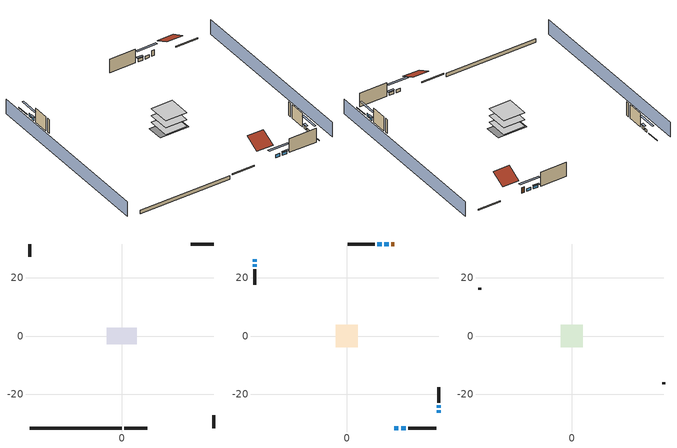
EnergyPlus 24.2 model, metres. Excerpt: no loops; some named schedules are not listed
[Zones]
crawlspace - vented
 floor foundation (Slab1 construction): -5.06,-2.82 -5.06,2.82 5.06,2.82 5.06,-2.82 z-0.91
 wall outside (RimJoist1 construction): 0.94,-31.51 8.74,-31.51 z0.3:0.61
 wall outside (RimJoist2 construction): -31.51,31.51 -31.51,27.18 z0.3:0.61
 wall outside (RimJoist3 construction): 31.51,31.51 23.71,31.51 z0.3:0.61
 wall outside (RimJoist4 construction): 31.51,-31.51 31.51,-27.18 z0.3:0.61
 wall foundation (FoundationWall1 construction): -31.51,-31.51 0.01,-31.51 z-0.91:0.3
conditioned space
 floor to crawlspace - vented (Floor1 construction): -3.78,-3.78 -3.78,3.78 3.78,3.78 3.78,-3.78 z0.3
 floor adiabatic (AdiabaticFloorConstruction): -3.78,-3.78 -3.78,3.78 3.78,3.78 3.78,-3.78 z2.74
 wall outside (AdiabaticWallConstruction 1): 16.2,31.51 15.29,31.51 z0.3:2.34
 wall outside (AdiabaticWallConstruction): 16.24,-31.51 17.72,-31.51 / 18.65,-31.51 20.13,-31.51 / 11.99,31.51 10.44,31.51 z0.3:1.31; -31.51,26.25 -31.51,25.45 / -31.51,24.53 -31.51,23.73 / 31.51,-26.25 31.51,-25.45 / 31.51,-24.53 31.51,-23.73 z0.3:1.34; 14.36,31.51 12.92,31.51 z0.3:1.28
 wall outside (Wall1 construction): 21.06,-31.51 30.58,-31.51 z0.3:5.18
 wall outside (Wall2 construction): -31.51,22.8 -31.51,17.51 z0.3:5.18
 wall outside (Wall3 construction): 9.51,31.51 0.37,31.51 z0.3:5.18
 wall outside (Wall4 construction): 31.51,-22.8 31.51,-17.51 z0.3:5.18
 window (WindowConstruction): 16.24,-31.51 17.72,-31.51 z0.3:1.31
 window (WindowConstruction 1): 18.65,-31.51 20.13,-31.51 z0.3:1.31
 window (WindowConstruction 2): -31.51,26.25 -31.51,25.45 z0.3:1.34
 window (WindowConstruction 3): -31.51,24.53 -31.51,23.73 z0.3:1.34
 window (WindowConstruction 4): 14.36,31.51 12.92,31.51 z0.3:1.28
 window (WindowConstruction 5): 11.99,31.51 10.44,31.51 z0.3:1.31
 window (WindowConstruction 6): 31.51,-26.25 31.51,-25.45 z0.3:1.34
 window (WindowConstruction 7): 31.51,-24.53 31.51,-23.73 z0.3:1.34
 door (Door): 16.2,31.51 15.29,31.51 z0.3:2.34
 ceiling adiabatic (AdiabaticFloorConstruction): 3.78,-3.78 3.78,3.78 -3.78,3.78 -3.78,-3.78 z2.74
attic - unvented
 floor to conditioned space (Floor2 construction Reversed): -3.78,-3.78 -3.78,3.78 3.78,3.78 3.78,-3.78 z5.18
 wall outside (Wall5 construction): -31.51,16.58 -31.51,15.77 z0.3:5.18
 wall outside (Wall6 construction): 31.51,-16.58 31.51,-15.77 z0.3:5.18
 roof outside (Roof1 construction): 15.31,-31.51,5.18 15.31,-26.46,7.71 9.67,-26.46,7.71 9.67,-31.51,5.18
 roof outside (Roof2 construction): 17.13,31.51,5.18 17.13,26.46,7.71 22.78,26.46,7.71 22.78,31.51,5.18
shading: -36.08,31.51 -36.08,-31.51 / 36.08,-31.51 36.08,31.51 z0:5.18; 20.46,-31.51 13.5,-31.51 13.5,-32.12 20.46,-32.12 z4.05; 20.43,-31.51 18.35,-31.51 18.35,-32.12 20.43,-32.12 z1.62; -31.51,22.71 -31.51,29 -32.12,29 -32.12,22.71 z4.08; -31.51,23.42 -31.51,24.83 -32.12,24.83 -32.12,23.42 z1.65; 10.18,31.51 17.1,31.51 17.1,32.12 10.18,32.12 z4.02; 10.14,31.51 12.3,31.51 12.3,32.12 10.14,32.12 z1.62; 31.51,-22.71 31.51,-29 32.12,-29 32.12,-22.71 z4.08; 31.51,-23.42 31.51,-24.83 32.12,-24.83 32.12,-23.42 z1.65
[Building]
Building 1: Terrain=Suburbs
[Site:Location]
Portland Intl Arpt_OR: Latitude {deg}=45.59; Longitude {deg}=-122.6; Time Zone {hr}=-8; Elevation {m}=33; Keep Site Location Information=Yes
[Site:GroundTemperature:Shallow]
10.2558, 8.96328, 8.85977, 9.47314, 11.9355, 14.3863, 16.5111, 17.8571, 17.9714, 16.8767, 14.8061, 12.4304
[Site:WaterMainsTemperature]
Calculation Method=Schedule; Temperature Schedule=mains temperature schedule
[Material] Roughness=Rough; Thermal Absorptance=0.9
Name | Thickness {m} | Conductivity {W/m-K} | Density {kg/m3} | Specific Heat {J/kg-K} | Solar Absorptance | Visible Absorptance
asphalt or fiberglass shingles | 0.00635 | 0.162714 | 1121.4 | 1465.45 | 0.85 | 0.85
ceiling loosefill ins | 0.0846667 | 0.0480833 | 16.02 | 1046.75 | 0.7 | 0.7
ceiling stud and cavity | 0.1397 | 0.302811 | 65.682 | 1177.47 | 0.7 | 0.7
concrete 8.0 in. | 0.2032 | 1.803125 | 2242.8 | 837.4 | 0.7 | 0.7
door material | 0.04445 | 0.0612267 | 512.64 | 1214.23 | 0.7 | 0.7
floor covering | 0.0127 | 0.0433444 | 54.468 | 1339.84 | 0.6 | 0.6
floor rigid ins; wall rigid ins | 0.512978 | 0.029427 | 32.04 | 1214.23 | 0.7 | 0.7
floor stud and cavity | 0.1397 | 0.923637 | 92.3553 | 1139.71 | 0.7 | 0.7
floor stud and cavity 1 | 0.1397 | 1.75129 | 37.0049 | 1207.88 | 0.7 | 0.7
furniture material conditioned space 1 | 0.1524 | 0.115458 | 640.8 | 1214.23 | 0.6 | 0.6
gypsum board | 0.0127 | 0.160291 | 801 | 837.4 | 0.6 | 0.6
osb sheathing 0.5 in. | 0.0127 | 0.115458 | 512.64 | 1214.23 | 0.6 | 0.6
osb sheathing 0.5 in. 1 | 0.0127 | 0.115458 | 512.64 | 1214.23 | 0.7 | 0.7
osb sheathing 0.75 in. | 0.01905 | 0.115458 | 512.64 | 1214.23 | 0.7 | 0.7
rim joist stud and cavity | 0.0508 | 0.178688 | 50.32683 | 1063.81 | 0.6 | 0.6
roof rigid ins | 0.00281632 | 0.029427 | 32.04 | 1214.23 | 0.7 | 0.7
soil 0.5 in. | 0.0127 | 1.9041 | 1842.3 | 418.7 | 0.7 | 0.7
wall stud and cavity | 0.1397 | 0.550994 | 139.0536 | 1170.24 | 0.7 | 0.7
wall stud and cavity 1 | 0.1397 | 0.727959 | 139.0536 | 1170.24 | 0.6 | 0.6
wall stud and cavity 2 | 0.0889 | 0.380278 | 52.3479 | 1209.89 | 0.7 | 0.7
wall stud and cavity 3 | 0.0889 | 0.391764 | 83.0341 | 1211.67 | 0.7 | 0.7
wood siding | 0.0254 | 0.102417 | 544.68 | 1172.36 | 0.85 | 0.85
wood siding 1; wood siding 2 | 0.0254 | 0.102417 | 544.68 | 1172.36 | 0.7 | 0.7
[WindowMaterial:SimpleGlazingSystem]
WindowMaterial: U-Factor {W/m2-K}=2.78222; Solar Heat Gain Coefficient=0.56
[Construction]
AdiabaticFloorConstruction: floor stud and cavity 1, floor rigid ins, osb sheathing 0.75 in., floor covering
AdiabaticWallConstruction: wood siding 1, wall rigid ins, wall stud and cavity 2, gypsum board
AdiabaticWallConstruction 1: wood siding 2, wall rigid ins, wall stud and cavity 2, gypsum board
Door: door material
Floor1 construction: floor stud and cavity, osb sheathing 0.75 in., floor covering
Floor2 construction Reversed: gypsum board, ceiling stud and cavity, ceiling loosefill ins
FoundationWall1 construction: concrete 8.0 in.
furniture construction conditioned space 1: furniture material conditioned space 1
PartitionWallConstruction: gypsum board, wall stud and cavity 3, gypsum board
RimJoist1 construction; RimJoist2 construction; RimJoist3 construction; RimJoist4 construction: wood siding, rim joist stud and cavity
Roof1 construction; Roof2 construction: asphalt or fiberglass shingles, roof rigid ins, osb sheathing 0.5 in.
Slab1 construction: soil 0.5 in.
Wall1 construction; Wall2 construction; Wall3 construction; Wall4 construction: wood siding, osb sheathing 0.5 in. 1, wall stud and cavity, gypsum board
Wall5 construction; Wall6 construction: wood siding, osb sheathing 0.5 in. 1, wall stud and cavity 1
WindowConstruction; WindowConstruction 1; WindowConstruction 2; WindowConstruction 3; WindowConstruction 4; WindowConstruction 5; WindowConstruction 6; WindowConstruction 7: WindowMaterial
[Zone] Multiplier=1; Part of Total Floor Area=Yes
Name | Volume {m3}
attic - unvented | 32.1115
conditioned space | 278.185
crawlspace - vented | 69.5462
[Space]
Name | Zone | Volume {m3}
attic - unvented 1 | attic - unvented | 32.1115
conditioned space 1 | conditioned space | 278.185
crawlspace - vented 1 | crawlspace - vented | 69.5462
[ZoneInfiltration:DesignFlowRate] Schedule=Always On Discrete
Name | Zone or ZoneList or Space or SpaceList | Design Flow Rate Calculation Method | Air Changes per Hour {1/hr} | Constant Term Coefficient | Temperature Term Coefficient | Velocity Term Coefficient | Velocity Squared Term Coefficient | Design Flow Rate {m3/s}
infil attic - unvented 1 | attic - unvented 1 | AirChanges/Hour | 0.1 | 1 | 0 | 0 | 0
infil flow; natural vent flow; whole house fan flow | conditioned space 1 | Flow/Zone |  |  |  |  |  | 0
infil crawlspace - vented 1 | crawlspace - vented 1 | AirChanges/Hour | 2.6013 | 1 | 0 | 0 | 0
[ZoneMixing]
whole house fan mix: Zone or Space=attic - unvented; Schedule=Always On Continuous; Design Flow Rate Calculation Method=Flow/Zone; Design Flow Rate {m3/s}=0; Source Zone or Space=conditioned space
[SurfaceProperty:IncidentSolarMultiplier] Incident Solar Multiplier=1; Incident Solar Multiplier Schedule=trans schedule winter=0.85 summer=0.7
Window1; Window2; Window3; Window4; Window5; Window6; Window7; Window8
[InternalMass] Zone or ZoneList=conditioned space; Space or SpaceList=conditioned space 1
Name | Construction | Surface Area {m2}
furniture mass conditioned space 1 | furniture construction conditioned space 1 | 45.63397
partition wall mass | PartitionWallConstruction | 114.085
[Lights]
interior lighting: Zone or ZoneList or Space or SpaceList=conditioned space 1; Schedule=lighting_interior; Design Level Calculation Method=LightingLevel; Lighting Level {W}=190.736; Return Air Fraction=0; Fraction Radiant=0.6; Fraction Visible=0.2; Fraction Replaceable=1
[People]
occupants: Zone or ZoneList or Space or SpaceList=conditioned space 1; Number of People Schedule=occupants; Number of People Calculation Method=People; Number of People=5; Fraction Radiant=0.314171; Sensible Heat Fraction=0.56303; Activity Level Schedule=occupants activity schedule; Carbon Dioxide Generation Rate {m3/s-W}=0; Enable ASHRAE 55 Comfort Warnings=No; Mean Radiant Temperature Calculation Type=EnclosureAveraged
[ElectricEquipment] Zone or ZoneList or Space or SpaceList=conditioned space 1; Design Level Calculation Method=EquipmentLevel
Name | Schedule | Design Level {W} | Fraction Latent | Fraction Radiant | Fraction Lost
ceiling fan | ceiling_fan | 18.3601 | 0 | 0.558 | 0
clothes dryer | clothes_dryer | 5459.6 | 0.015 | 0.081 | 0.85
clothes washer | clothes_washer | 315.351 | 0.03 | 0.162 | 0.7
cooking range | cooking_range | 65.7722 | 0.16 | 0.384 | 0.2
dishwasher | dishwasher | 446.058 | 0.3 | 0.18 | 0.4
freezer | freezer schedule | 194.914 | 0 | 0.6 | 0
fridge | fridge schedule | 130.023 | 0 | 0.6 | 0
fridge 1 | fridge schedule 1 | 80.4475 | 0 | 0.6 | 0
mech vent bath fan 0 | mech vent bath fan 0 schedule | 30 | 0 | 0 | 1
mech vent house fan | mech vent house fan schedule | 0 | 0 | 0 | 1
mech vent house fan cfis | mech vent house fan cfis schedule | 0 | 0 | 0 | 0
mech vent range fan 0 | mech vent range fan 0 schedule | 30 | 0 | 0 | 1
misc plug loads | plug_loads_other | 420.056 | 0.021 | 0.558 | 0.049
misc tv | plug_loads_tv | 597.343 | 0 | 0.6 | 0
whole house fan | Always On Discrete | 0 | 0 | 0 | 1
[OtherEquipment] Zone or ZoneList or Space or SpaceList=conditioned space 1; Design Level Calculation Method=EquipmentLevel
Name | Fuel Type | Schedule | Design Level {W} | Fraction Latent | Fraction Radiant | Fraction Lost
clothes dryer 1 | Electricity | clothes_dryer | 0 | 0.015 | 0.081 | 0.85
cooking range 1 | NaturalGas | cooking_range | 1927.59 | 0.16 | 0.384 | 0.2
general water use latent | None | general water use schedule | 99.529 | 1 | 0 | 0
general water use sensible | None | general water use schedule | -98.09 | 0 | 0.6 | 0
mech vent house fan latent load; water heater lat | None | Always On Discrete | 0 | 1 | 0 | 0
mech vent house fan sensible load; water heater sens | None | Always On Discrete | 0 | 0 | 0 | 0
water heater energy adjustment1 | Electricity | Always On Discrete | 0.01 | 0 | 0 | 1
[SurfaceProperty:ExposedFoundationPerimeter]
Slab1: Exposed Perimeter Calculation Method=TotalExposedPerimeter; Total Exposed Perimeter {m}=31.51632
[AvailabilityManager:Scheduled]
room ac airloop Availability Manager: Schedule=Always On Discrete
[WaterUse:Equipment]
dishwasher: Peak Flow Rate {m3/s}=4.95766e-06; Flow Rate Fraction Schedule=hot_water_dishwasher
[Foundation:Kiva]
Foundation Kiva 1: Initial Indoor Air Temperature {C}=8.41658; Wall Height Above Grade {m}=0.3048; Wall Depth Below Slab {m}=0.2032
[Foundation:Kiva:Settings]
Soil Conductivity {W/m-K}=1.9041; Soil Density {kg/m3}=1842.3; Soil Specific Heat {J/kg-K}=418.7; Ground Solar Absorptivity=0.9; Ground Thermal Absorptivity=0.9; Ground Surface Roughness {m}=0.03; Far-Field Width {m}=40; Deep-Ground Boundary Condition=ZeroFlux; Deep-Ground Depth {m}=40; Minimum Cell Dimension {m}=0.2; Maximum Cell Growth Coefficient=3; Simulation Timestep=Timestep
[Exterior:Lights]
exterior lighting: Schedule=exterior lighting schedule; Design Level {W}=6.19068
[EnergyManagementSystem:GlobalVariable]
infil_program_Qfan
infil_program_Qinf
natural_vent_program_Qnv
natural_vent_program_Qwhf
room_ac_airloop_Fan_RTF
[EnergyManagementSystem:Sensor]
Name | Output:Variable or Output:Meter Index Key | Output:Variable or Output:Meter
airflow_gain | infil flow | Infiltration Sensible Heat Gain Energy
airflow_gain_1 | natural vent flow | Infiltration Sensible Heat Gain Energy
airflow_gain_2 | whole house fan flow | Infiltration Sensible Heat Gain Energy
airflow_loss | infil flow | Infiltration Sensible Heat Loss Energy
airflow_loss_1 | natural vent flow | Infiltration Sensible Heat Loss Energy
airflow_loss_2 | whole house fan flow | Infiltration Sensible Heat Loss Energy
clg_load_cond |  | Cooling:EnergyTransfer:Zone:CONDITIONED SPACE
clg_sp_s; clg_sp_s_1 | cooling setpoint | Schedule Value
clothes_dryer_exhaust_0_sch_s | clothes_dryer | Schedule Value
cool_season | cooling season schedule | Schedule Value
htg_load_cond |  | Heating:EnergyTransfer:Zone:CONDITIONED SPACE
htg_sp_s; htg_sp_s_1 | heating setpoint | Schedule Value
ig_ee_conv | ceiling fan | Electric Equipment Convective Heating Energy
ig_ee_conv_1 | clothes dryer | Electric Equipment Convective Heating Energy
ig_ee_conv_10 | whole house fan | Electric Equipment Convective Heating Energy
ig_ee_conv_3 | cooking range | Electric Equipment Convective Heating Energy
ig_ee_conv_4 | dishwasher | Electric Equipment Convective Heating Energy
ig_ee_conv_5 | freezer | Electric Equipment Convective Heating Energy
ig_ee_conv_6 | fridge | Electric Equipment Convective Heating Energy
ig_ee_conv_7 | fridge 1 | Electric Equipment Convective Heating Energy
ig_ee_conv_8 | misc plug loads | Electric Equipment Convective Heating Energy
ig_ee_conv_9 | misc tv | Electric Equipment Convective Heating Energy
ig_ee_rad | ceiling fan | Electric Equipment Radiant Heating Energy
ig_ee_rad_1 | clothes dryer | Electric Equipment Radiant Heating Energy
ig_ee_rad_10 | whole house fan | Electric Equipment Radiant Heating Energy
ig_ee_rad_3 | cooking range | Electric Equipment Radiant Heating Energy
ig_ee_rad_4 | dishwasher | Electric Equipment Radiant Heating Energy
ig_ee_rad_5 | freezer | Electric Equipment Radiant Heating Energy
ig_ee_rad_6 | fridge | Electric Equipment Radiant Heating Energy
ig_ee_rad_7 | fridge 1 | Electric Equipment Radiant Heating Energy
ig_ee_rad_8 | misc plug loads | Electric Equipment Radiant Heating Energy
ig_ee_rad_9 | misc tv | Electric Equipment Radiant Heating Energy
ig_lgt_conv | interior lighting | Lights Convective Heating Energy
ig_lgt_rad | interior lighting | Lights Radiant Heating Energy
ig_lgt_vis | interior lighting | Lights Visible Radiation Heating Energy
ig_oe_conv | clothes dryer 1 | Other Equipment Convective Heating Energy
ig_oe_conv_1 | cooking range 1 | Other Equipment Convective Heating Energy
ig_oe_conv_2 | general water use latent | Other Equipment Convective Heating Energy
ig_oe_conv_3 | general water use sensible | Other Equipment Convective Heating Energy
ig_oe_conv_4 | water heater energy adjustment1 | Other Equipment Convective Heating Energy
ig_oe_conv_5 | water heater lat | Other Equipment Convective Heating Energy
ig_oe_conv_6 | water heater sens | Other Equipment Convective Heating Energy
ig_oe_rad | clothes dryer 1 | Other Equipment Radiant Heating Energy
ig_oe_rad_1 | cooking range 1 | Other Equipment Radiant Heating Energy
ig_oe_rad_2 | general water use latent | Other Equipment Radiant Heating Energy
ig_oe_rad_3 | general water use sensible | Other Equipment Radiant Heating Energy
ig_oe_rad_4 | water heater energy adjustment1 | Other Equipment Radiant Heating Energy
ig_oe_rad_5 | water heater lat | Other Equipment Radiant Heating Energy
ig_oe_rad_6 | water heater sens | Other Equipment Radiant Heating Energy
ig_ppl_conv | occupants | People Convective Heating Energy
ig_ppl_rad | occupants | People Radiant Heating Energy
im_conv | furniture mass conditioned space 1 | Surface Inside Face Convection Heat Gain Energy
im_conv_1 | partition wall mass | Surface Inside Face Convection Heat Gain Energy
im_ig | furniture mass conditioned space 1 | Surface Inside Face Internal Gains Radiation Heat Gain Energy
im_ig_1 | partition wall mass | Surface Inside Face Internal Gains Radiation Heat Gain Energy
im_lgt | furniture mass conditioned space 1 | Surface Inside Face Lights Radiation Heat Gain Energy
im_lgt_1 | partition wall mass | Surface Inside Face Lights Radiation Heat Gain Energy
im_sol | furniture mass conditioned space 1 | Surface Inside Face Solar Radiation Heat Gain Energy
im_sol_1 | partition wall mass | Surface Inside Face Solar Radiation Heat Gain Energy
im_surf | furniture mass conditioned space 1 | Surface Inside Face Net Surface Thermal Radiation Heat Gain Energy
im_surf_1 | partition wall mass | Surface Inside Face Net Surface Thermal Radiation Heat Gain Energy
mech_vent_bath_fan_0_sch_s | mech vent bath fan 0 schedule | Schedule Value
mech_vent_range_fan_0_sch_s | mech vent range fan 0 schedule | Schedule Value
mv_conv | mech vent bath fan 0 | Electric Equipment Convective Heating Energy
mv_conv_1 | mech vent house fan | Electric Equipment Convective Heating Energy
mv_conv_2 | mech vent house fan cfis | Electric Equipment Convective Heating Energy
mv_conv_3 | mech vent range fan 0 | Electric Equipment Convective Heating Energy
mv_conv_4 | mech vent house fan latent load | Other Equipment Convective Heating Energy
mv_conv_5 | mech vent house fan sensible load | Other Equipment Convective Heating Energy
mv_rad | mech vent bath fan 0 | Electric Equipment Radiant Heating Energy
mv_rad_1 | mech vent house fan | Electric Equipment Radiant Heating Energy
mv_rad_2 | mech vent house fan cfis | Electric Equipment Radiant Heating Energy
mv_rad_3 | mech vent range fan 0 | Electric Equipment Radiant Heating Energy
mv_rad_4 | mech vent house fan latent load | Other Equipment Radiant Heating Energy
mv_rad_5 | mech vent house fan sensible load | Other Equipment Radiant Heating Energy
natural_vent_s | natural vent schedule | Schedule Value
out_pb_s |  | Site Outdoor Air Barometric Pressure
out_wt_s |  | Site Outdoor Air Humidity Ratio
site_vw_s |  | Site Wind Speed
ss_back_out | Window1 | Surface Window Shortwave from Zone Back Out Window Heat Transfer Rate
ss_back_out_1 | Window2 | Surface Window Shortwave from Zone Back Out Window Heat Transfer Rate
ss_back_out_2 | Window3 | Surface Window Shortwave from Zone Back Out Window Heat Transfer Rate
ss_back_out_3 | Window4 | Surface Window Shortwave from Zone Back Out Window Heat Transfer Rate
ss_back_out_4 | Window5 | Surface Window Shortwave from Zone Back Out Window Heat Transfer Rate
ss_back_out_5 | Window6 | Surface Window Shortwave from Zone Back Out Window Heat Transfer Rate
ss_back_out_6 | Window7 | Surface Window Shortwave from Zone Back Out Window Heat Transfer Rate
ss_back_out_7 | Window8 | Surface Window Shortwave from Zone Back Out Window Heat Transfer Rate
ss_conv | Door1 | Surface Inside Face Convection Heat Gain Energy
ss_conv_1 | Window1 | Surface Inside Face Convection Heat Gain Energy
ss_conv_2 | Window2 | Surface Inside Face Convection Heat Gain Energy
ss_conv_3 | Window3 | Surface Inside Face Convection Heat Gain Energy
ss_conv_4 | Window4 | Surface Inside Face Convection Heat Gain Energy
ss_conv_5 | Window5 | Surface Inside Face Convection Heat Gain Energy
ss_conv_6 | Window6 | Surface Inside Face Convection Heat Gain Energy
ss_conv_7 | Window7 | Surface Inside Face Convection Heat Gain Energy
ss_conv_8 | Window8 | Surface Inside Face Convection Heat Gain Energy
ss_ig | Door1 | Surface Inside Face Internal Gains Radiation Heat Gain Energy
ss_ig_1 | Window1 | Surface Inside Face Internal Gains Radiation Heat Gain Energy
ss_ig_2 | Window2 | Surface Inside Face Internal Gains Radiation Heat Gain Energy
ss_ig_3 | Window3 | Surface Inside Face Internal Gains Radiation Heat Gain Energy
ss_ig_4 | Window4 | Surface Inside Face Internal Gains Radiation Heat Gain Energy
ss_ig_5 | Window5 | Surface Inside Face Internal Gains Radiation Heat Gain Energy
ss_ig_6 | Window6 | Surface Inside Face Internal Gains Radiation Heat Gain Energy
ss_ig_7 | Window7 | Surface Inside Face Internal Gains Radiation Heat Gain Energy
ss_ig_8 | Window8 | Surface Inside Face Internal Gains Radiation Heat Gain Energy
ss_lgt | Door1 | Surface Inside Face Lights Radiation Heat Gain Energy
ss_sol | Door1 | Surface Inside Face Solar Radiation Heat Gain Energy
ss_surf | Door1 | Surface Inside Face Net Surface Thermal Radiation Heat Gain Energy
ss_surf_1 | Window1 | Surface Inside Face Net Surface Thermal Radiation Heat Gain Energy
ss_surf_2 | Window2 | Surface Inside Face Net Surface Thermal Radiation Heat Gain Energy
ss_surf_3 | Window3 | Surface Inside Face Net Surface Thermal Radiation Heat Gain Energy
ss_surf_4 | Window4 | Surface Inside Face Net Surface Thermal Radiation Heat Gain Energy
ss_surf_5 | Window5 | Surface Inside Face Net Surface Thermal Radiation Heat Gain Energy
ss_surf_6 | Window6 | Surface Inside Face Net Surface Thermal Radiation Heat Gain Energy
ss_surf_7 | Window7 | Surface Inside Face Net Surface Thermal Radiation Heat Gain Energy
ss_surf_8 | Window8 | Surface Inside Face Net Surface Thermal Radiation Heat Gain Energy
ss_trans_in | Window1 | Surface Window Transmitted Solar Radiation Rate
ss_trans_in_1 | Window2 | Surface Window Transmitted Solar Radiation Rate
ss_trans_in_2 | Window3 | Surface Window Transmitted Solar Radiation Rate
ss_trans_in_3 | Window4 | Surface Window Transmitted Solar Radiation Rate
ss_trans_in_4 | Window5 | Surface Window Transmitted Solar Radiation Rate
ss_trans_in_5 | Window6 | Surface Window Transmitted Solar Radiation Rate
ss_trans_in_6 | Window7 | Surface Window Transmitted Solar Radiation Rate
ss_trans_in_7 | Window8 | Surface Window Transmitted Solar Radiation Rate
ss_trans_out | Window1 | Surface Inside Face Initial Transmitted Diffuse Transmitted Out Window Solar Radiation Rate
ss_trans_out_1 | Window2 | Surface Inside Face Initial Transmitted Diffuse Transmitted Out Window Solar Radiation Rate
ss_trans_out_2 | Window3 | Surface Inside Face Initial Transmitted Diffuse Transmitted Out Window Solar Radiation Rate
ss_trans_out_3 | Window4 | Surface Inside Face Initial Transmitted Diffuse Transmitted Out Window Solar Radiation Rate
ss_trans_out_4 | Window5 | Surface Inside Face Initial Transmitted Diffuse Transmitted Out Window Solar Radiation Rate
ss_trans_out_5 | Window6 | Surface Inside Face Initial Transmitted Diffuse Transmitted Out Window Solar Radiation Rate
ss_trans_out_6 | Window7 | Surface Inside Face Initial Transmitted Diffuse Transmitted Out Window Solar Radiation Rate
ss_trans_out_7 | Window8 | Surface Inside Face Initial Transmitted Diffuse Transmitted Out Window Solar Radiation Rate
s_conv | Floor1 | Surface Inside Face Convection Heat Gain Energy
s_conv_1 | Floor2 | Surface Inside Face Convection Heat Gain Energy
s_conv_2 | inferred conditioned ceiling | Surface Inside Face Convection Heat Gain Energy
s_conv_3 | inferred conditioned floor | Surface Inside Face Convection Heat Gain Energy
s_conv_4 | Wall1 | Surface Inside Face Convection Heat Gain Energy
s_conv_5 | Wall2 | Surface Inside Face Convection Heat Gain Energy
s_conv_6 | Wall3 | Surface Inside Face Convection Heat Gain Energy
s_conv_7 | Wall4 | Surface Inside Face Convection Heat Gain Energy
s_ig | Floor1 | Surface Inside Face Internal Gains Radiation Heat Gain Energy
s_ig_1 | Floor2 | Surface Inside Face Internal Gains Radiation Heat Gain Energy
s_ig_2 | inferred conditioned ceiling | Surface Inside Face Internal Gains Radiation Heat Gain Energy
s_ig_3 | inferred conditioned floor | Surface Inside Face Internal Gains Radiation Heat Gain Energy
s_ig_4 | Wall1 | Surface Inside Face Internal Gains Radiation Heat Gain Energy
s_ig_5 | Wall2 | Surface Inside Face Internal Gains Radiation Heat Gain Energy
s_ig_6 | Wall3 | Surface Inside Face Internal Gains Radiation Heat Gain Energy
s_ig_7 | Wall4 | Surface Inside Face Internal Gains Radiation Heat Gain Energy
s_lgt | Floor1 | Surface Inside Face Lights Radiation Heat Gain Energy
s_lgt_1 | Floor2 | Surface Inside Face Lights Radiation Heat Gain Energy
s_lgt_2 | inferred conditioned ceiling | Surface Inside Face Lights Radiation Heat Gain Energy
s_lgt_3 | inferred conditioned floor | Surface Inside Face Lights Radiation Heat Gain Energy
s_lgt_4 | Wall1 | Surface Inside Face Lights Radiation Heat Gain Energy
s_lgt_5 | Wall2 | Surface Inside Face Lights Radiation Heat Gain Energy
s_lgt_6 | Wall3 | Surface Inside Face Lights Radiation Heat Gain Energy
s_lgt_7 | Wall4 | Surface Inside Face Lights Radiation Heat Gain Energy
s_sol | Floor1 | Surface Inside Face Solar Radiation Heat Gain Energy
s_sol_1 | Floor2 | Surface Inside Face Solar Radiation Heat Gain Energy
s_sol_2 | inferred conditioned ceiling | Surface Inside Face Solar Radiation Heat Gain Energy
s_sol_3 | inferred conditioned floor | Surface Inside Face Solar Radiation Heat Gain Energy
s_sol_4 | Wall1 | Surface Inside Face Solar Radiation Heat Gain Energy
s_sol_5 | Wall2 | Surface Inside Face Solar Radiation Heat Gain Energy
s_sol_6 | Wall3 | Surface Inside Face Solar Radiation Heat Gain Energy
s_sol_7 | Wall4 | Surface Inside Face Solar Radiation Heat Gain Energy
s_surf | Floor1 | Surface Inside Face Net Surface Thermal Radiation Heat Gain Energy
s_surf_1 | Floor2 | Surface Inside Face Net Surface Thermal Radiation Heat Gain Energy
s_surf_2 | inferred conditioned ceiling | Surface Inside Face Net Surface Thermal Radiation Heat Gain Energy
s_surf_3 | inferred conditioned floor | Surface Inside Face Net Surface Thermal Radiation Heat Gain Energy
s_surf_4 | Wall1 | Surface Inside Face Net Surface Thermal Radiation Heat Gain Energy
s_surf_5 | Wall2 | Surface Inside Face Net Surface Thermal Radiation Heat Gain Energy
s_surf_6 | Wall3 | Surface Inside Face Net Surface Thermal Radiation Heat Gain Energy
s_surf_7 | Wall4 | Surface Inside Face Net Surface Thermal Radiation Heat Gain Energy
water_heater_T_set | water heater setpoint | Schedule Value
